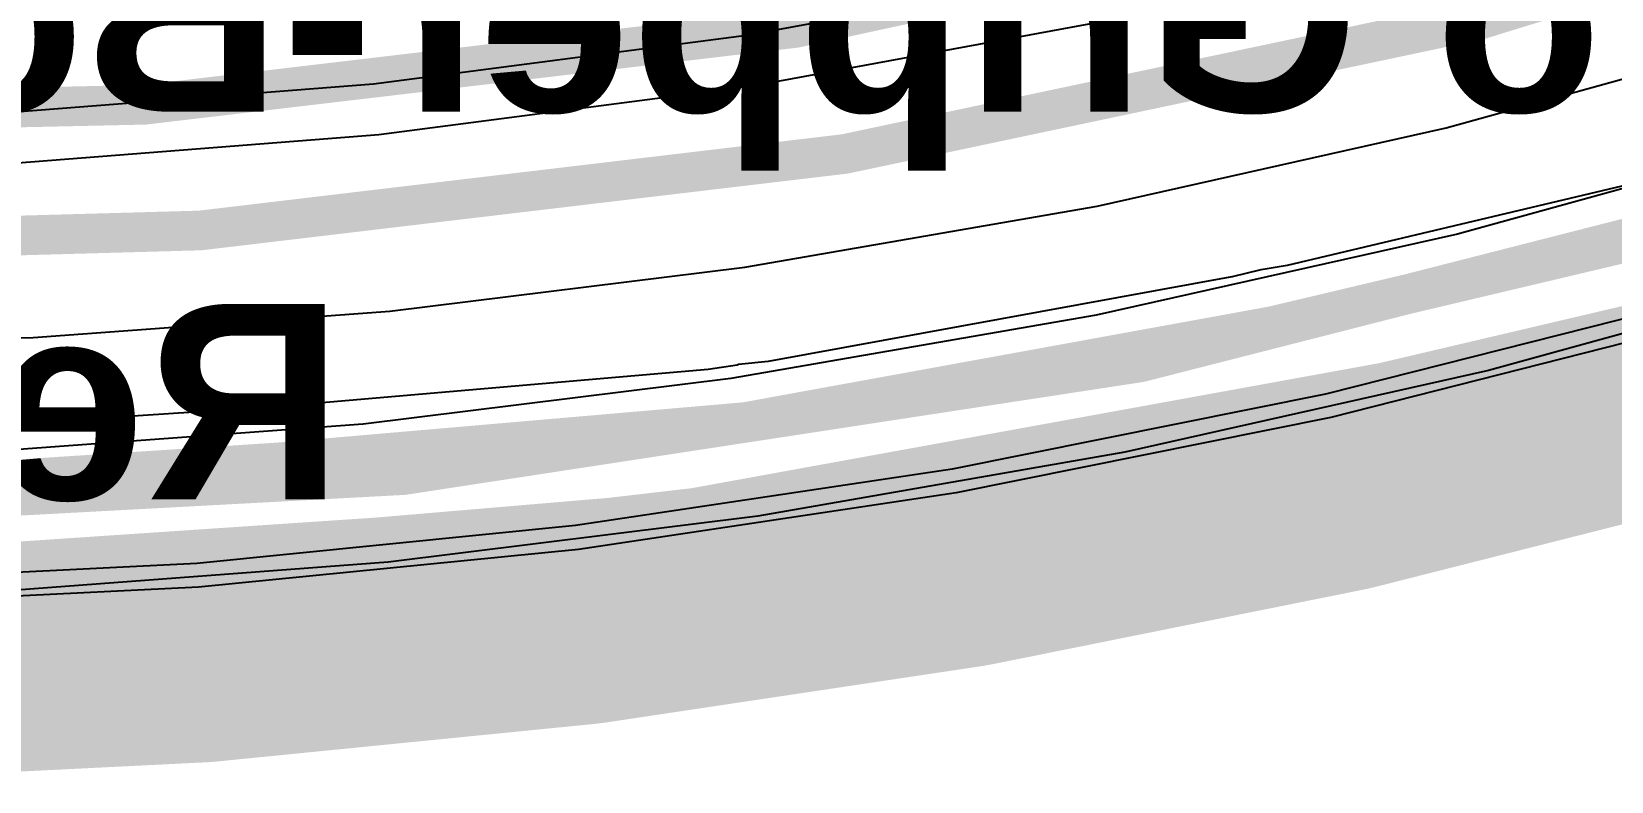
# Model space of a CAD drawing. Header units: inches. Extents: x -30 to 282, y -86 to 78.
# Drawn here: x 12.17 to 20.25, y -85.51 to -81.67 of the extents above; entities that cross this region are included whole.
import ezdxf

# ---------------------------------------------------------------- set-up
doc = ezdxf.new("R2010")
doc.units = ezdxf.units.IN
for name, color, linetype in [('Board Outline', 216, 'Continuous'), ('Bottom Layer', 5, 'Continuous'), ('Bottom Overlay', 54, 'Continuous'), ('Dimensions', 6, 'Continuous'), ('GND 01', 76, 'Continuous'), ('GND 02', 16, 'Continuous'), ('PWR', 156, 'Continuous'), ('SIG 01', 90, 'Continuous'), ('Top Layer', 1, 'Continuous')]:
    doc.layers.add(name, color=color, linetype=linetype)
doc.styles.add('Arial_Bold', font='', dxfattribs={"height": 0.2})
doc.styles.get('Arial_Bold').set_extended_font_data('Arial', bold=True)

msp = doc.modelspace()

# ---------------------------------------------------------------- linework, layer by layer
at = {"layer": 'Board Outline', "const_width": 0.254}
msp.add_lwpolyline([(37.49466466, -16.44645174, -2.5025245443781), (-17.29285086, -16.44645174)], format="xyb", dxfattribs=at)
at = {"layer": 'Bottom Layer'}
for p, q in [((17.72366788, -81.34485889999999), (15.8308294, -81.69328847999999)), ((15.87107062, -81.94920618), (17.77720092, -81.59833058)), ((15.8308294, -81.69328847999999), (13.92239532, -81.94252598)), ((13.92239532, -81.94252598), (12.00359804, -82.09188814)), ((13.9492355, -82.20019373999999), (15.87107062, -81.94920618)), ((12.01692796, -82.35060745999999), (13.9492355, -82.20019373999999)), ((21.46149632, -82.9001644), (19.624675, -83.4070468)), ((19.624675, -83.4070468), (17.76545088, -83.82434848)), ((17.76545088, -83.82434848), (15.8881953, -84.15108645999999)), ((15.8881953, -84.15108645999999), (13.99731516, -84.38649366)), ((13.99731516, -84.38649366), (12.09724784, -84.5300189))]:
    msp.add_line(p, q, dxfattribs=at)
at = {"layer": 'Dimensions', "const_width": 0.0127}
msp.add_lwpolyline([(12.60090698, -79.75000051999999, -0.4142135623730951), (10.6009059, -81.75000159999999)], format="xyb", dxfattribs=at)
at = {"layer": 'GND 01'}
for p, q in [((20.67846766, -83.0495291), (18.79101398, -83.5275571)), ((18.79101398, -83.5275571), (16.88214048, -83.91140444)), ((16.88214048, -83.91140444), (14.95664268, -84.20011099999999)), ((14.95664268, -84.20011099999999), (13.01911036, -84.39298336)), ((13.01911036, -84.39298336), (11.07442794, -84.48953892))]:
    msp.add_line(p, q, dxfattribs=at)
at = {"layer": 'GND 01', "const_width": 1.016}
for points in [[(18.90405922, -84.02550124), (20.81608994, -83.54125024)], [(16.97036992, -84.41433968), (18.90405922, -84.02550124)], [(15.01977438, -84.70680798), (16.97036992, -84.41433968)], [(13.05707828, -84.90218732), (15.01977438, -84.70680798)], [(11.08710508, -84.99999763999999), (13.05707828, -84.90218732)]]:
    msp.add_lwpolyline(points, dxfattribs=at)
at = {"layer": 'GND 01', "const_width": 0.508}
for points in [[(18.65005922, -84.02550124, 1), (19.15805922, -84.02550124, 1)], [(18.65005922, -84.02550124, 1), (19.15805922, -84.02550124, 1)], [(16.71636992, -84.41433968, 1), (17.22436992, -84.41433968, 1)], [(16.71636992, -84.41433968, 1), (17.22436992, -84.41433968, 1)], [(14.76577438, -84.70680798, 1), (15.27377438, -84.70680798, 1)], [(14.76577438, -84.70680798, 1), (15.27377438, -84.70680798, 1)], [(12.80307828, -84.90218732, 1), (13.31107828, -84.90218732, 1)], [(12.80307828, -84.90218732, 1), (13.31107828, -84.90218732, 1)]]:
    msp.add_lwpolyline(points, format="xyb", close=True, dxfattribs=at)
at = {"layer": 'GND 02'}
for p, q in [((20.67846766, -83.0495291), (18.79101398, -83.5275571)), ((18.79101398, -83.5275571), (16.88214048, -83.91140444)), ((16.88214048, -83.91140444), (14.95664268, -84.20011099999999)), ((14.95664268, -84.20011099999999), (13.01911036, -84.39298336)), ((13.01911036, -84.39298336), (11.07442794, -84.48953892))]:
    msp.add_line(p, q, dxfattribs=at)
at = {"layer": 'GND 02', "const_width": 1.016}
for points in [[(18.90405922, -84.02550124), (20.81608994, -83.54125024)], [(16.97036992, -84.41433968), (18.90405922, -84.02550124)], [(15.01977438, -84.70680798), (16.97036992, -84.41433968)], [(13.05707828, -84.90218732), (15.01977438, -84.70680798)], [(11.08710508, -84.99999763999999), (13.05707828, -84.90218732)]]:
    msp.add_lwpolyline(points, dxfattribs=at)
at = {"layer": 'GND 02', "const_width": 0.508}
for points in [[(18.65005922, -84.02550124, 1), (19.15805922, -84.02550124, 1)], [(18.65005922, -84.02550124, 1), (19.15805922, -84.02550124, 1)], [(16.71636992, -84.41433968, 1), (17.22436992, -84.41433968, 1)], [(16.71636992, -84.41433968, 1), (17.22436992, -84.41433968, 1)], [(14.76577438, -84.70680798, 1), (15.27377438, -84.70680798, 1)], [(14.76577438, -84.70680798, 1), (15.27377438, -84.70680798, 1)], [(12.80307828, -84.90218732, 1), (13.31107828, -84.90218732, 1)], [(12.80307828, -84.90218732, 1), (13.31107828, -84.90218732, 1)]]:
    msp.add_lwpolyline(points, format="xyb", close=True, dxfattribs=at)
at = {"layer": 'PWR'}
for p, q in [((20.71135304, -83.16705997999999), (18.81805482, -83.64656626)), ((18.81805482, -83.64656626), (16.90320978, -84.03161501999999)), ((16.90320978, -84.03161501999999), (14.97173282, -84.32121819999999)), ((14.97173282, -84.32121819999999), (13.02819086, -84.51469)), ((13.02819086, -84.51469), (11.07745816, -84.61154528))]:
    msp.add_line(p, q, dxfattribs=at)
at = {"layer": 'SIG 01'}
for p, q in [((19.40796982, -82.16566243999999), (21.17050884, -81.6779037)), ((17.62362236, -82.56635252), (19.40796982, -82.16566243999999)), ((21.29287334, -82.20386658), (19.466687, -82.70924022)), ((15.8217616, -82.87900619999999), (17.62362236, -82.56635252)), ((19.466687, -82.70924022), (17.61790482, -83.12439814)), ((14.00673094, -83.10286656), (15.8217616, -82.87900619999999)), ((12.18290172, -83.2374002), (14.00673094, -83.10286656)), ((17.61790482, -83.12439814), (15.75097688, -83.44833958)), ((10.35466814, -83.282282), (12.18290172, -83.2374002)), ((15.75097688, -83.44833958), (13.87040406, -83.6802873)), ((13.87040406, -83.6802873), (11.98071518, -83.81967742))]:
    msp.add_line(p, q, dxfattribs=at)
at = {"layer": 'SIG 01', "const_width": 0.2032}
for points in [[(49.19426788, -40.37721668, -0.5471661038617852), (-1.84699656, -82.82278837999999)], [(48.77376072, -41.34143116, -0.5337938229624347), (-1.01389434, -82.52861573999999)], [(31.331281, -75.11966942, -0.1939352536520552), (6.06245422, -81.87229244)], [(31.56790486, -76.05131347999999, -0.2297693840168854), (-0.10088372, -81.2704242)]]:
    msp.add_lwpolyline(points, format="xyb", dxfattribs=at)
at = {"layer": 'Top Layer'}
for p, q in [((20.5086331, -82.4162944), (18.596102, -82.86899097999999)), ((18.46058792, -82.89159952), (18.31487574, -82.92762942)), ((18.4618757, -82.89244534), (18.46058792, -82.89159952)), ((18.596102, -82.86899097999999), (18.4618757, -82.89244534)), ((18.31259228, -82.92804851999999), (15.94069202, -83.35977486)), ((18.31487574, -82.92762942), (18.31259228, -82.92804851999999)), ((15.78267862, -83.3790179), (15.63365936, -83.40093302)), ((15.7901513, -83.37592418), (15.78267862, -83.3790179)), ((15.94069202, -83.35977486), (15.7901513, -83.37592418)), ((15.63365936, -83.40093302), (13.56176104, -83.57998015999999)), ((13.26325008, -83.60261156), (10.85924676, -83.75939559999999)), ((13.30977272, -83.59592374), (13.26325008, -83.60261156)), ((13.41280528, -83.58058722), (13.30977272, -83.59592374)), ((13.4128129, -83.58058214), (13.41280528, -83.58058722)), ((13.56176104, -83.57998015999999), (13.4128129, -83.58058214))]:
    msp.add_line(p, q, dxfattribs=at)
at = {"layer": 'Top Layer', "const_width": 0.2032}
for points in [[(18.52331322, -83.17896496), (20.72839136, -82.6570229)], [(19.0864617, -83.46865196), (20.75442636, -83.07695094)], [(15.8349569, -83.66857535999999), (18.51211182, -83.18128651999999)], [(18.51211182, -83.18128651999999), (18.51228708, -83.1812535)], [(18.52253598, -83.17915038), (18.52331322, -83.17896496)], [(15.5624022, -84.10938982), (19.0864617, -83.46865196)], [(13.43628504, -83.87675884), (15.81698894, -83.67102646)], [(15.8340679, -83.66873792), (15.8349569, -83.66857535999999)], [(10.72613044, -84.05355554), (13.43192132, -83.87708903999999)], [(13.43627234, -83.87675884), (13.43628504, -83.87675884)], [(15.13322348, -84.15915604), (15.5624022, -84.10938982)], [(13.93814332, -84.26041568), (15.13322348, -84.15915604)], [(11.30825526, -84.43721746), (13.93814332, -84.26041568)]]:
    msp.add_lwpolyline(points, dxfattribs=at)
for points in [[(18.51228708, -83.1812535, -0.0002194002040671), (18.51211182, -83.18128651999999)], [(18.52253598, -83.17914784, -0.0128728960477133), (18.51228708, -83.1812535)], [(15.8340679, -83.66873792, -0.021208882277419), (15.81698894, -83.67102392)], [(13.43627234, -83.87675884, -0.0053684622630584), (13.43192132, -83.87708649999999)]]:
    msp.add_lwpolyline(points, format="xyb", dxfattribs=at)
at = {"layer": 'Top Layer', "const_width": 0.1016}
for points in [[(18.46131182, -83.18128651999999, 1), (18.56291182, -83.18128651999999, 1)], [(18.46131182, -83.18128651999999, 1), (18.56291182, -83.18128651999999, 1)], [(18.46131182, -83.18128651999999, 1), (18.56291182, -83.18128651999999, 1)], [(18.46148708, -83.1812535, 1), (18.56308708, -83.1812535, 1)], [(18.46148708, -83.1812535, 1), (18.56308708, -83.1812535, 1)], [(18.46148708, -83.1812535, 1), (18.56308708, -83.1812535, 1)], [(18.47173598, -83.17914784, 1), (18.57333598, -83.17914784, 1)], [(18.47173598, -83.17915038, 1), (18.57333598, -83.17915038, 1)], [(18.47251322, -83.17896496, 1), (18.57411322, -83.17896496, 1)], [(18.47251322, -83.17896496, 1), (18.57411322, -83.17896496, 1)], [(19.0356617, -83.46865196, 1), (19.1372617, -83.46865196, 1)], [(19.0356617, -83.46865196, 1), (19.1372617, -83.46865196, 1)], [(15.76618894, -83.67102392, 1), (15.86778894, -83.67102392, 1)], [(15.76618894, -83.67102646, 1), (15.86778894, -83.67102646, 1)], [(15.7832679, -83.66873792, 1), (15.8848679, -83.66873792, 1)], [(15.7832679, -83.66873792, 1), (15.8848679, -83.66873792, 1)], [(15.7841569, -83.66857535999999, 1), (15.8857569, -83.66857535999999, 1)], [(15.7841569, -83.66857535999999, 1), (15.8857569, -83.66857535999999, 1)], [(13.38112132, -83.87708649999999, 1), (13.48272132, -83.87708649999999, 1)], [(13.38112132, -83.87708903999999, 1), (13.48272132, -83.87708903999999, 1)], [(13.38547234, -83.87675884, 1), (13.48707234, -83.87675884, 1)], [(13.38547234, -83.87675884, 1), (13.48707234, -83.87675884, 1)], [(13.38548504, -83.87675884, 1), (13.48708504, -83.87675884, 1)], [(13.38548504, -83.87675884, 1), (13.48708504, -83.87675884, 1)], [(15.5116022, -84.10938982, 1), (15.6132022, -84.10938982, 1)], [(15.5116022, -84.10938982, 1), (15.6132022, -84.10938982, 1)], [(15.08242348, -84.15915604, 1), (15.18402348, -84.15915604, 1)], [(15.08242348, -84.15915604, 1), (15.18402348, -84.15915604, 1)], [(13.88734332, -84.26041568, 1), (13.98894332, -84.26041568, 1)], [(13.88734332, -84.26041568, 1), (13.98894332, -84.26041568, 1)]]:
    msp.add_lwpolyline(points, format="xyb", close=True, dxfattribs=at)

# ---------------------------------------------------------------- texts
at = {"layer": 'Bottom Overlay', "style": 'Arial_Bold', "text_generation_flag": 2}
for s, p in [('Pro Gripper-Bottom Board', (21.68050782, -82.08322419999999)), ('Rev-v1.0', (13.76639106, -84.06583898))]:
    msp.add_text(s, height=1.00000054, dxfattribs=at).set_placement(p)

doc.saveas('drawing.dxf')
